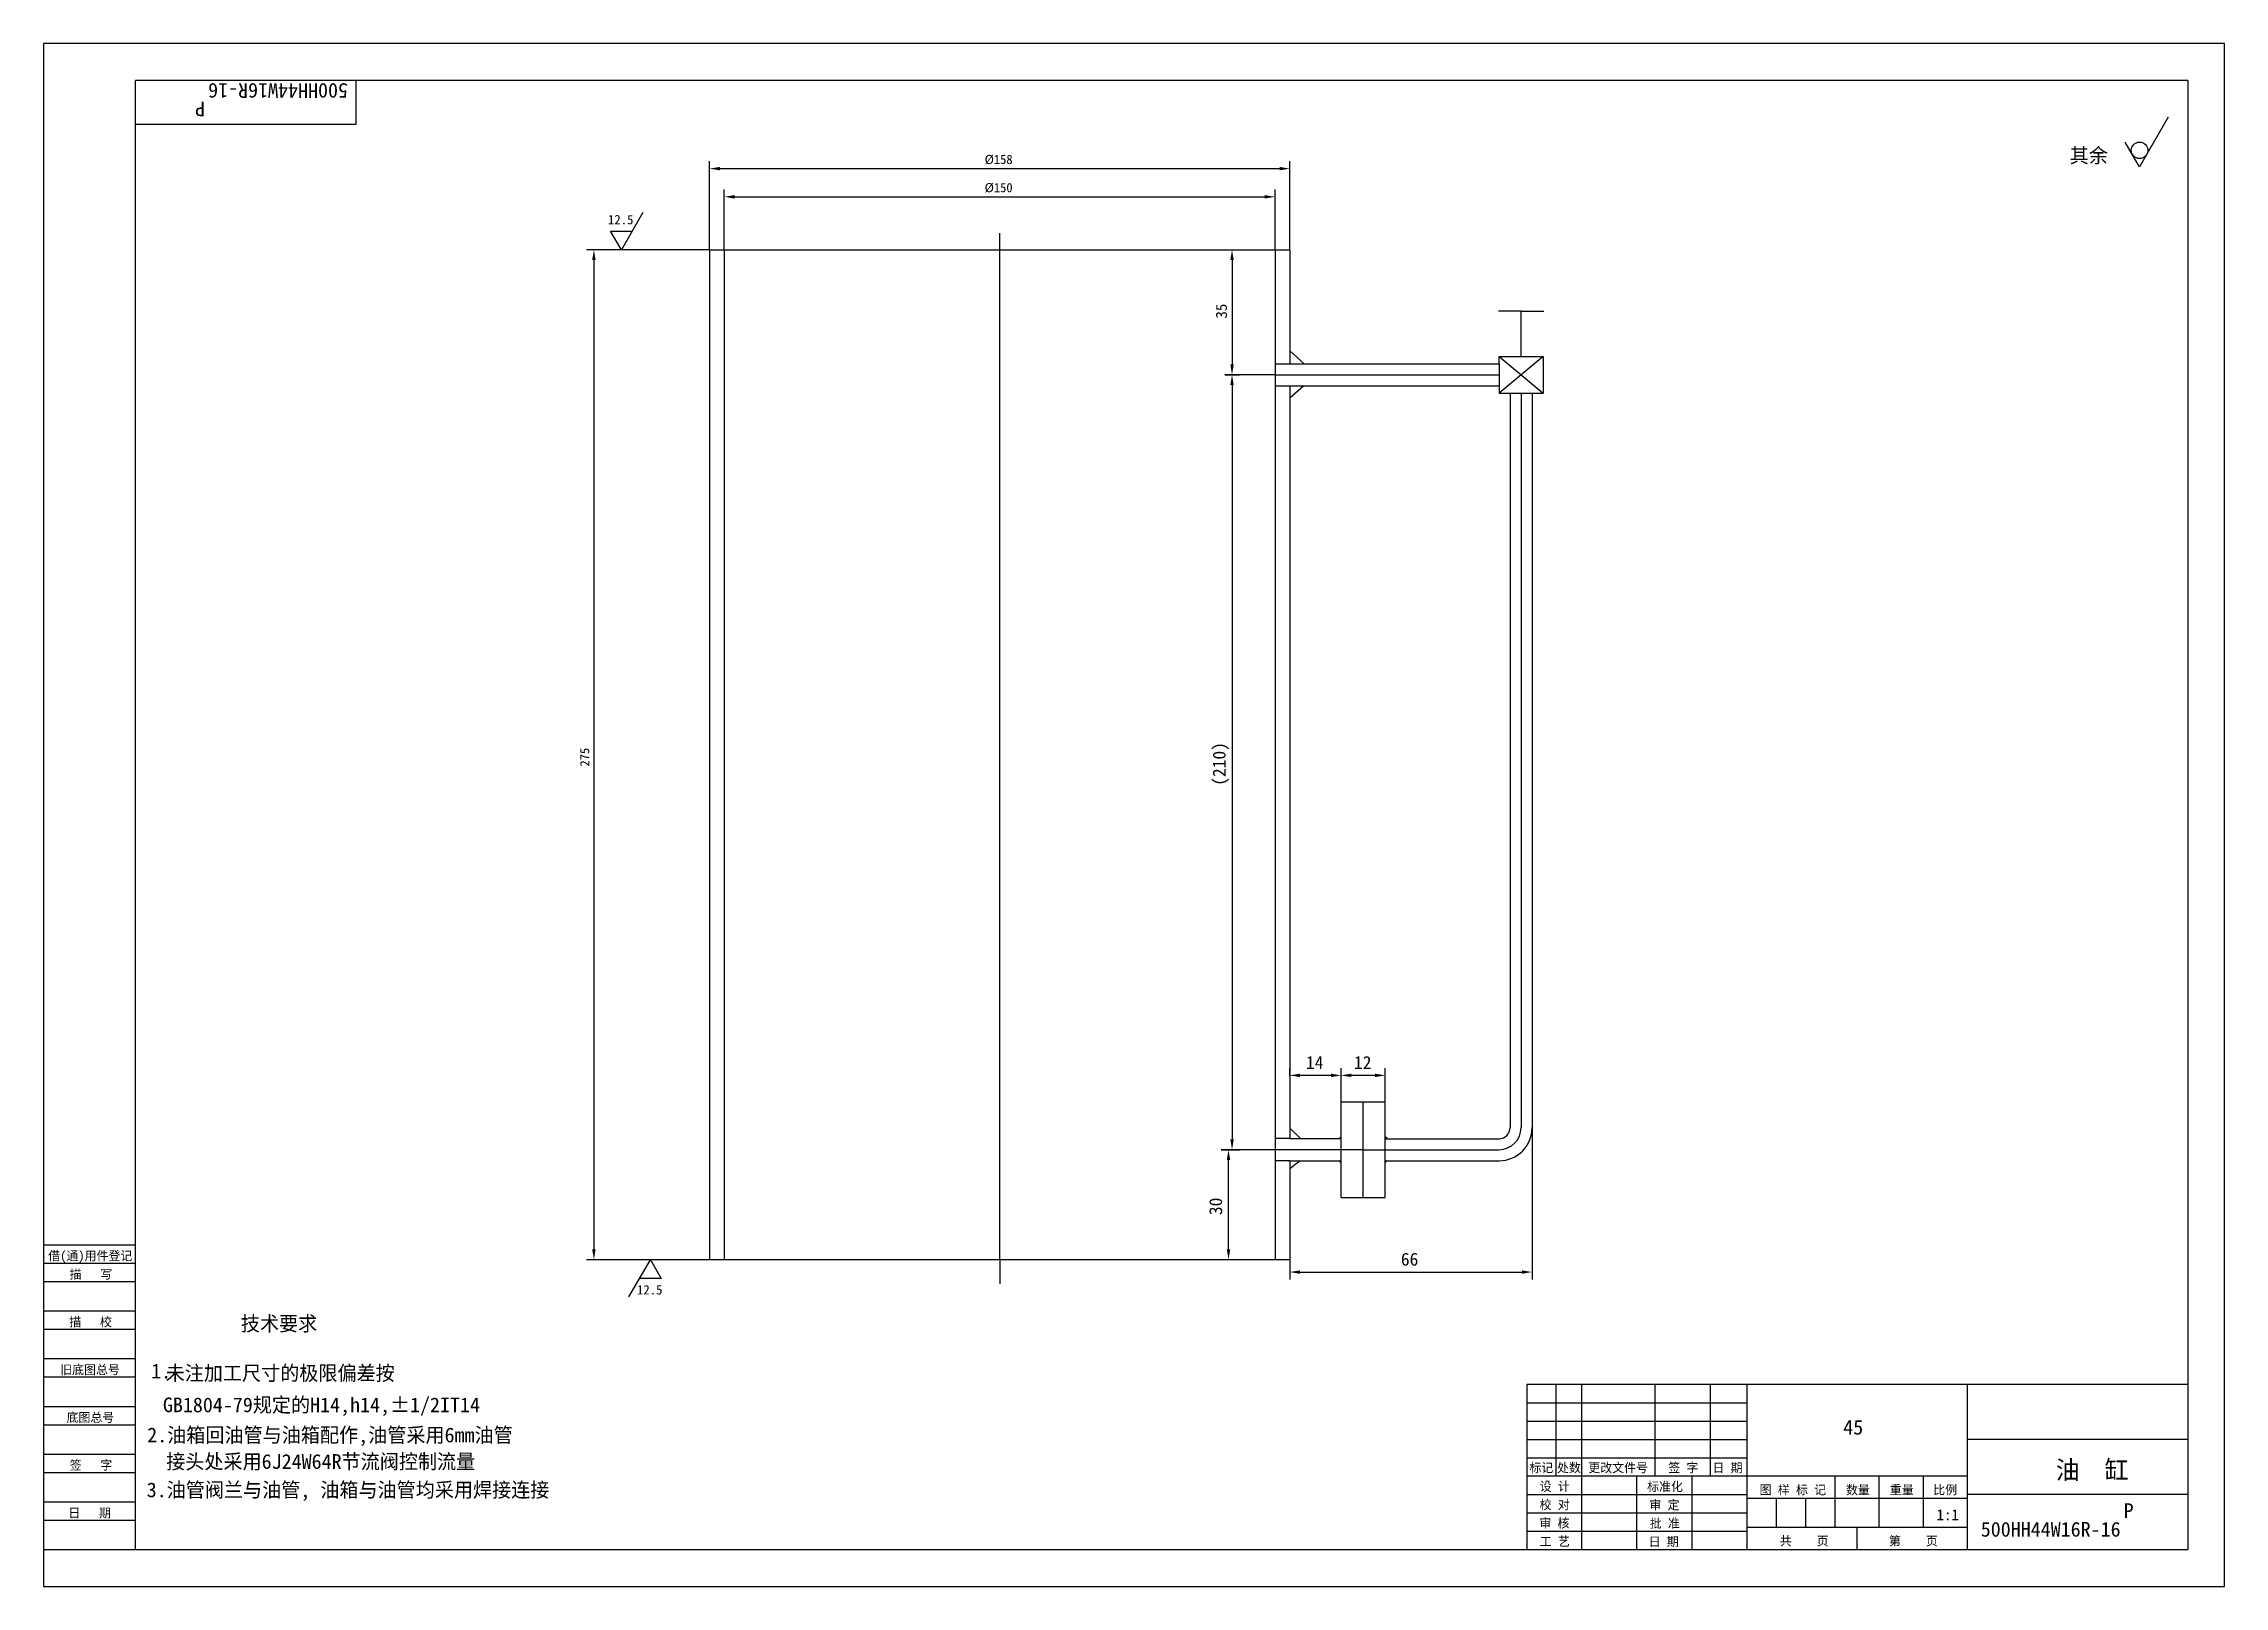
# Model space of a CAD drawing. Header units: metres. Extents: x 0 to 594, y 0 to 420.
import ezdxf

# ---------------------------------------------------------------- set-up
doc = ezdxf.new("R2010")
doc.units = ezdxf.units.M
for name, color, linetype in [('C', 6, 'Continuous'), ('D', 1, 'Continuous'), ('FL', 5, 'Continuous'), ('HA', 5, 'Continuous'), ('T', 7, 'Continuous'), ('TL', 4, 'Continuous')]:
    doc.layers.add(name, color=color, linetype=linetype)

# ---------------------------------------------------------------- blocks, each defined once
blk = doc.blocks.new('TUKUN2')
at = {"layer": 'FL'}
for p, q in [((594, 420), (0, 420)), ((0, 420), (0, 0)), ((594, 0), (594, 420)), ((0, 83), (25, 83)), ((0, 75), (25, 75)), ((0, 70), (25, 70)), ((0, 62), (25, 62)), ((0, 57), (25, 57)), ((412, 30), (412, 55)), ((419, 10), (419, 55)), ((439, 30), (439, 55)), ((454, 30), (454, 55)), ((0, 49), (25, 49)), ((404, 50), (464, 50)), ((0, 44), (25, 44)), ((404, 45), (464, 45)), ((0, 36), (25, 36)), ((404, 40), (464, 40)), ((0, 31), (25, 31)), ((404, 35), (464, 35)), ((449, 10), (449, 30)), ((404, 25), (464, 25)), ((0, 23), (25, 23)), ((0, 18), (25, 18)), ((404, 20), (464, 20)), ((404, 15), (464, 15)), ((0, 0), (594, 0))]:
    blk.add_line(p, q, dxfattribs=at)
at = {"layer": 'TL'}
for p, q in [((584, 410), (25, 410)), ((25, 10), (25, 410)), ((85, 410), (85, 398)), ((584, 410), (584, 10)), ((85, 398), (25, 398)), ((0, 93), (25, 93)), ((0, 88), (25, 88)), ((584, 55), (404, 55)), ((404, 55), (404, 10)), ((464, 10), (464, 55)), ((524, 10), (524, 55)), ((584, 40), (524, 40)), ((524, 30), (404, 30)), ((434, 10), (434, 30)), ((488, 16), (488, 30)), ((500, 16), (500, 30)), ((512, 16), (512, 30)), ((464, 24), (524, 24)), ((472, 16), (472, 24)), ((480, 16), (480, 24)), ((584, 25), (524, 25)), ((524, 16), (464, 16)), ((494, 10), (494, 16)), ((0, 10), (584, 10))]:
    blk.add_line(p, q, dxfattribs=at)
at = {"layer": 'T'}
for s, p in [('借(通)用件登记', (1.26, 88.76)), ('描   写', (7.09, 83.76)), ('描   校', (6.98, 70.76)), ('旧底图总号', (4.52, 57.76)), ('底图总号', (6.25, 44.76)), ('签   字', (7.1, 31.76)), ('标记', (404.71, 31.07)), ('处数', (412.22, 31.07)), ('更改文件号', (420.75, 31.07)), ('签 字', (442.53, 31.07)), ('日 期', (454.57, 31.07)), ('校 对', (407.48, 20.99)), ('设 计', (407.5, 25.99)), ('标准化', (436.77, 25.93)), ('审 定', (437.39, 20.93)), ('图 样 标 记', (467.4, 25.04)), ('数量', (490.92, 25.04)), ('重量', (502.88, 25.04)), ('比例', (514.7, 25.04)), ('日   期', (6.72, 18.76)), ('审 核', (407.41, 15.99)), ('批 准', (437.46, 15.93)), ('工 艺', (407.52, 10.99)), ('日 期', (437.18, 10.93)), ('共    页', (472.91, 11.13)), ('第    页', (502.62, 11.13))]:
    blk.add_text(s, height=2.5, dxfattribs=at).set_placement(p)

msp = doc.modelspace()

# ---------------------------------------------------------------- linework, layer by layer
at = {"layer": 'C'}
for p, q in [((260.42, 88.92), (260.42, 368.39)), ((335.42, 329.86), (396.44, 329.86)), ((402.44, 324.86), (402.44, 124.88)), ((359.42, 118.88), (333.46, 118.88)), ((359.42, 118.88), (396.44, 118.88)), ((260.42, 88.92), (260.42, 82.35))]:
    msp.add_line(p, q, dxfattribs=at)
msp.add_arc((396.44, 124.88), 6, 270, 0, dxfattribs=at)
at = {"layer": 'D'}
for p, q in [((578.7, 399.97), (570.9, 386.45)), ((570.9, 386.45), (566.99, 393.21)), ((181.39, 363.89), (181.39, 387.97)), ((339.44, 363.89), (339.44, 387.97)), ((184.19, 385.97), (336.64, 385.97)), ((185.41, 363.89), (185.41, 380.3)), ((335.42, 363.89), (335.42, 380.3)), ((188.21, 378.3), (332.62, 378.3)), ((157.37, 363.89), (154.44, 368.96)), ((154.44, 368.96), (160.29, 368.96)), ((163.22, 374.03), (157.37, 363.89)), ((181.39, 363.89), (147.89, 363.89)), ((149.89, 361.09), (149.89, 91.72)), ((323.7, 361.09), (323.7, 332.66)), ((321.7, 329.86), (325.7, 329.86)), ((335.42, 329.86), (321.7, 329.86)), ((323.7, 327.06), (323.7, 121.68)), ((339.44, 139.11), (339.44, 141.11)), ((350.62, 139.11), (342.24, 139.11)), ((353.42, 131.87), (353.42, 141.11)), ((362.62, 139.11), (356.22, 139.11)), ((365.42, 131.87), (365.42, 141.11)), ((405.44, 124.88), (405.44, 83.57)), ((320.74, 118.88), (325.7, 118.88)), ((335.42, 118.88), (320.74, 118.88)), ((322.74, 91.72), (322.74, 116.08)), ((181.39, 88.92), (147.89, 88.92)), ((159.41, 78.78), (165.26, 88.92)), ((168.19, 83.85), (162.34, 83.85)), ((165.26, 88.92), (168.19, 83.85)), ((339.44, 88.92), (339.44, 83.57)), ((342.24, 85.57), (402.64, 85.57))]:
    msp.add_line(p, q, dxfattribs=at)
msp.add_circle((570.9, 390.96), 2.25, dxfattribs=at)
for points in [[(184.19, 386.43), (184.19, 385.5), (181.39, 385.97)], [(336.64, 386.43), (336.64, 385.5), (339.44, 385.97)], [(188.21, 378.76), (188.21, 377.83), (185.41, 378.3)], [(332.62, 378.76), (332.62, 377.83), (335.42, 378.3)], [(149.42, 361.09), (150.35, 361.09), (149.89, 363.89)], [(323.24, 361.09), (324.17, 361.09), (323.7, 363.89)], [(323.24, 332.66), (324.17, 332.66), (323.7, 329.86)], [(323.24, 327.06), (324.17, 327.06), (323.7, 329.86)], [(342.24, 139.58), (342.24, 138.64), (339.44, 139.11)], [(350.62, 139.58), (350.62, 138.64), (353.42, 139.11)], [(356.22, 139.58), (356.22, 138.64), (353.42, 139.11)], [(362.62, 139.58), (362.62, 138.64), (365.42, 139.11)], [(322.27, 116.08), (323.21, 116.08), (322.74, 118.88)], [(323.24, 121.68), (324.17, 121.68), (323.7, 118.88)], [(149.42, 91.72), (150.35, 91.72), (149.89, 88.92)], [(322.27, 91.72), (323.21, 91.72), (322.74, 88.92)], [(342.24, 86.03), (342.24, 85.1), (339.44, 85.57)], [(402.64, 86.03), (402.64, 85.1), (405.44, 85.57)]]:
    msp.add_solid(points, dxfattribs=at)
at = {"layer": 'FL'}
for p, q in [((352.89, 121.89), (353.42, 122.41)), ((365.94, 121.89), (365.42, 122.41)), ((352.89, 115.87), (353.42, 115.35)), ((365.94, 115.87), (365.42, 115.35))]:
    msp.add_line(p, q, dxfattribs=at)
at = {"layer": 'HA'}
for p, q in [((343.39, 332.86), (339.44, 336.34)), ((396.44, 334.86), (408.44, 324.86)), ((408.44, 334.86), (396.44, 324.86)), ((343.23, 326.84), (339.44, 323.45)), ((342.36, 121.89), (339.44, 124.71)), ((342.28, 115.87), (339.44, 113.65))]:
    msp.add_line(p, q, dxfattribs=at)
at = {"layer": 'TL'}
for p, q in [((181.39, 363.89), (181.39, 88.92)), ((181.39, 363.89), (185.41, 363.89)), ((185.41, 363.89), (185.41, 88.92)), ((185.41, 363.89), (260.42, 363.89)), ((260.42, 363.89), (339.44, 363.89)), ((335.42, 363.89), (335.42, 332.86)), ((339.44, 363.89), (339.44, 332.86)), ((402.44, 347.17), (396.25, 347.17)), ((402.44, 334.86), (402.44, 347.17)), ((402.44, 347.17), (408.63, 347.17)), ((335.42, 332.86), (335.42, 326.84)), ((335.42, 332.86), (339.44, 332.86)), ((339.44, 332.86), (396.44, 332.86)), ((396.44, 332.86), (396.44, 334.86)), ((396.44, 334.86), (408.44, 334.86)), ((396.44, 332.86), (396.44, 324.86)), ((408.44, 334.86), (408.44, 324.86)), ((335.42, 326.86), (339.44, 326.86)), ((335.42, 326.84), (335.42, 121.89)), ((339.44, 326.84), (396.44, 326.84)), ((339.44, 326.84), (339.44, 121.89)), ((396.44, 324.86), (408.44, 324.86)), ((399.44, 324.86), (399.44, 124.88)), ((405.44, 324.86), (405.44, 124.88)), ((353.42, 131.87), (365.42, 131.87)), ((353.42, 129.39), (353.42, 131.87)), ((359.42, 129.39), (359.42, 131.87)), ((365.42, 123.39), (365.42, 131.87)), ((353.42, 123.39), (353.42, 129.39)), ((359.42, 123.39), (359.42, 129.39)), ((339.44, 121.89), (335.42, 121.89)), ((335.42, 121.89), (335.42, 115.89)), ((339.44, 121.89), (353.42, 121.89)), ((353.42, 114.37), (353.42, 123.39)), ((359.42, 114.37), (359.42, 123.39)), ((365.42, 114.37), (365.42, 123.39)), ((365.42, 121.88), (396.44, 121.88)), ((339.44, 115.89), (335.42, 115.89)), ((335.42, 115.89), (335.42, 88.92)), ((339.44, 115.87), (353.42, 115.87)), ((339.44, 115.87), (339.44, 88.92)), ((353.42, 108.37), (353.42, 114.37)), ((359.42, 108.37), (359.42, 114.37)), ((365.42, 115.88), (396.44, 115.88)), ((365.42, 105.84), (365.42, 114.37)), ((353.42, 105.84), (353.42, 108.37)), ((359.42, 105.84), (359.42, 108.37)), ((353.42, 105.84), (365.42, 105.84)), ((185.41, 88.92), (181.39, 88.92)), ((335.42, 88.92), (185.41, 88.92)), ((339.44, 88.92), (335.42, 88.92))]:
    msp.add_line(p, q, dxfattribs=at)
for radius in [3, 9]:
    msp.add_arc((396.44, 124.88), radius, 270, 0, dxfattribs=at)

# ---------------------------------------------------------------- block references
at = {"layer": 'D'}
msp.add_blockref('TUKUN2', (0, 0), dxfattribs=at)

# ---------------------------------------------------------------- texts
for s, height, rotation, p in [('P', 4, 180, (43.98, 404.23)), ('500HH44W16R-16', 4, 180, (82.91, 409.2)), ('35', 3, 90, (322.3, 345.13)), ('275', 2.5, 90, (148.64, 223.19)), ('(210)', 3.5, 90, (321.95, 217.95)), ('30', 3.5, 90, (320.99, 101.07))]:
    msp.add_text(s, height=height, rotation=rotation, dxfattribs=at).set_placement(p)
for s, height, p in [('其余', 4, (551.88, 387.55)), ('%%C158', 2.5, (256.31, 387.22)), ('%%C150', 2.5, (256.31, 379.55)), ('12.5', 2.55, (153.72, 370.81)), ('14', 3.5, (343.84, 140.86)), ('12', 3.5, (356.92, 140.86)), ('66', 3.5, (369.69, 87.32)), ('12.5', 2.55, (161.62, 79.46)), ('技术要求', 4, (53.73, 69.54)), ('1.', 4, (29.29, 56.62)), ('未注加工尺寸的极限偏差按', 4, (33.24, 56.07)), ('  GB1804-79规定的H14,h14,%%P1/2IT14', 4, (27.05, 47.41)), ('2.油箱回油管与油箱配作', 4, (28.22, 39.22)), (',油管采用6mm油管', 4, (85.69, 39.22)), ('45', 4, (490.18, 41.32)), ('  接头处采用6J24W64R节流阀控制流量', 4, (27.95, 31.99)), ('油  缸', 5, (548.07, 29.2)), ('3.油管阀兰与油管, 油箱与油管均采用焊接连接', 4, (28.08, 24.28)), ('1:1', 3, (515.59, 17.99)), ('P', 4, (566.56, 18.63)), ('500HH44W16R-16', 4, (527.64, 13.54))]:
    msp.add_text(s, height=height, dxfattribs=at).set_placement(p)

doc.saveas('drawing.dxf')
